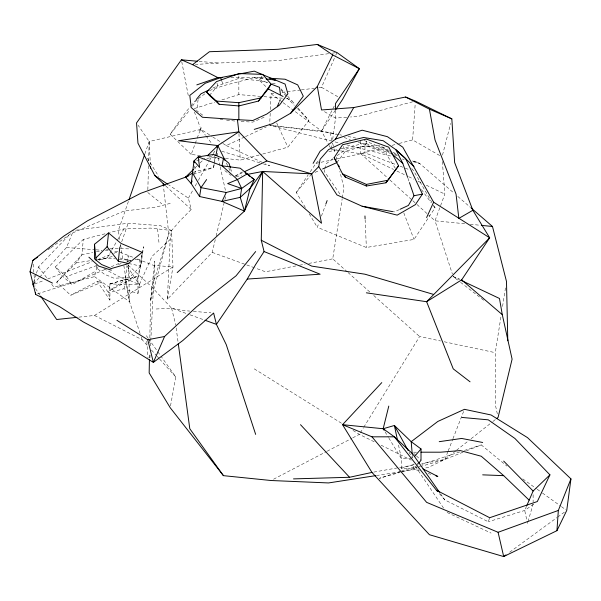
<?xml version="1.0" encoding="UTF-8"?>
<svg xmlns="http://www.w3.org/2000/svg" width="601" height="601" viewBox="0 0 601 601"><rect width="100%" height="100%" fill="white"/><g stroke="black" fill="none" stroke-linecap="round" stroke-linejoin="round"><path stroke-width="0.45" stroke-dasharray="3 2.25" d="M149.454 357.948L149.544 353.275M149.739 342.983L150.558 300.906L151.963 287.15L168.776 233.751L179.992 220.807L191.201 209.486L188.398 198.157L168.52 184.77M147.838 189.713L148.5 165.621M148.627 160.985L149.161 141.528L138.125 125.241M270.21 113.281L269.669 125.346L331.467 141.017M270.375 109.57L271.074 93.794L273.823 93.44M215.286 239.619L212.221 252.367L167.379 299.29L170.181 239.416L171.578 230.521L160.369 225.668L128.141 223.241L75.343 230.273M149.904 358.023L150.137 353.373M150.513 345.928L154.765 261.262L150.558 300.906L168.776 233.751L163.487 186.378M439.647 155.516L412.602 139.905L415.208 103.845M104.972 233.812L83.299 239.423L81.901 254.794L76.289 262.885L56.674 282.297L70.685 295.241L101.516 282.297L108.526 292.815L109.923 300.094L97.309 281.486L70.685 295.241M141.874 255.109L140.754 266.115L137.952 277.444L137.952 293.626L123.934 288.773L108.526 292.815L109.923 283.92L126.736 279.059L139.349 284.724L137.952 293.626M140.101 333.547L129.546 301.717L125.339 279.871L126.999 265.484M127.412 261.893L128.141 255.598L128.306 261.135M198.105 99.511L196.805 110.779L204.513 116.504M213.971 164.787L213.618 167.416L194.348 174.087M214.437 161.278L215.023 156.899L213.618 154.465M331.451 148.687L332.195 143.121M332.691 139.409L335.531 118.059L335.531 110.779M137.952 277.444L142.152 253.983M347.325 271.885L332.729 258.836L342.194 198.736M342.337 197.812L343.937 187.64L339.805 171.405M497.335 413.954L495.277 404.465L495.277 352.682L501.106 315.698M502.556 306.45L505.614 287.038M167.379 299.29L172.983 266.927L171.578 230.521L150.558 228.095L123.934 228.906L109.487 232.64M170.511 405.893L175.785 376.955L161.068 356.325M142.332 253.074L143.556 246.703L140.754 266.115L129.546 277.444L114.13 278.248L104.319 274.206L97.309 268.542L96.551 265.897M214.144 164.682L213.618 167.416L195.4 171.458L193.89 172.329M214.317 163.773L215.549 157.402M324.675 169.64L324.322 171.458L340.609 194.972M324.848 168.731L325.727 164.178L333.427 158.243M216.157 235.983L224.045 203.213M224.917 199.577L225.796 195.934M51.671 284.265L53.872 287.15L94.507 276.633L97.309 265.311L66.486 276.633L55.277 266.927L83.299 239.423M442.501 155.088L450.675 123.4M123.934 288.773L126.736 279.059M528.016 521.623L533.117 503.976M33.694 282.057L36.218 274.048M36.496 273.154L38.456 266.927L70.249 233.894M128.404 201.44L118.329 230.521L119.93 240.693M144.886 153.864L149.161 141.528L201.004 129.388L212.04 136.472M119.862 247.131L121.394 242.706M121.703 241.82L128.141 223.241M194.499 174.057L195.4 171.458L194.589 165.32M439.429 493.684L444.83 499.927L488.275 521.773L489.672 517.724M200.456 155.539L191.201 154.472L196.895 138.966M197.211 138.102L199.427 132.077M433.622 205.437L435.026 207.863L414.006 239.416L366.362 247.507L317.313 227.283L318.898 222.979M321.43 216.082L325.539 204.888M442.381 161.549L444.83 194.108L435.026 220.807L452.373 273.973M447.88 451.689L444.83 459.48L428.017 467.57L424.336 468.134M448.218 450.825L452.613 439.586M452.951 438.722L464.453 409.319M279.262 101.885L280.885 97.835M39.704 277.144L66.486 247.507L73.487 230.521M261.961 75.989L259.865 80.85L266.979 87.693M395.3 168.265L385.977 153.661L388.081 148.808M526.536 506.222L524.711 510.444L527.513 523.388M318.77 87.671L321.52 87.318L335.433 55.923M335.809 55.074L336.936 52.527M334.261 106.001L321.52 131.01L328.77 144.758M188.398 198.157L193.379 189.255M195.19 186.025L197.902 181.164M198.36 180.36L209.223 160.94M209.674 160.129L212.844 154.472M213.295 153.661L215.105 150.423M111.328 250.745L107.121 258.024L99.097 260.015M111.794 249.941L116.932 241.039M117.398 240.227L123.934 228.906M360.337 432.803L363.274 428.032M363.763 427.236L419.611 336.507L440.578 340.985M335.358 110.231L321.52 131.01L270.6 125.444L329.926 132.626L336.139 134.759M305.376 207.518L296.293 192.493L308.17 174.861M310.236 171.796L315.916 163.367L318.553 160.7M192.47 106.122L196.737 99.954M191.201 154.472L170.181 134.241L185.596 112.402L190.337 106.67M336.936 162.555L345.342 151.234L366.362 145.57L385.977 153.661M262.72 154.029L287.887 147.185L308.906 120.493L298.096 108.007M416.162 466.444L414.006 469.186L401.393 468.374L401.393 458.668L398.365 444.319M416.703 465.76L418.319 463.709M170.181 134.241L189.796 109.975M190.93 105.956L195.671 100.232M296.293 192.493L311.709 173.884M209.418 95.409L217.825 85.703L238.845 78.423L259.865 80.85L267.828 82.382M56.674 282.297L81.901 254.794L92.779 252.51M33.476 284.04L39.08 277.835M194.799 168.107L196.775 166.176M200.065 162.954L204.671 158.446M170.181 239.416L151.963 256.409L139.349 284.724L109.923 283.92L109.923 300.094M455.776 450.833L444.83 459.48L421.519 466.211M456.505 450.254L468.179 441.036M471.094 438.73L492.249 422.015M492.978 421.444L496.621 418.559M509.693 552.169L556.984 517.581M557.736 517.033L565.248 511.541M198.202 98.647L205.677 93.253M47.99 249.776L50.259 248.168M51.01 247.635L70.685 233.751L123.934 211.101L156.17 207.052L171.578 203.01M337.101 155.614L346.739 148.808L364.957 146.381L380.373 145.57L390.838 153.12M533.613 504.164L524.711 510.444L488.275 521.773M109.923 283.92L136.547 276.633L125.339 279.871L109.923 290.388L136.547 276.633L139.349 284.724L126.503 265.169M78.821 317.148L94.507 315.465L172.983 266.927L153.368 265.311L137.133 258.933M235.502 175.815L242.293 171.894M55.277 266.927L62.279 275.829L72.09 284.724L95.912 270.968M273.545 479.222L326.351 451.636M327.177 451.208L351.931 438.279M352.757 437.844L359.353 434.395L375.257 442.298M212.777 88.129L217.825 85.703L216.984 83.276M234.916 176.311L242.488 172.675M223.076 143.549L226.231 145.57L244.607 137.013M245.448 136.622L266.333 126.901M399.334 209.629L394.384 211.913L392.543 211.59M315.074 172.374L319.274 170.489M264.064 117.255L252.856 122.108L239.258 121.394M104.476 269.691L79.092 280.675L37.427 293.866M111.245 266.754L119.704 263.095M463.048 452.192L444.83 459.48L421.774 463.574M466.519 450.81L481.266 444.913L506.951 466.098M34.595 284.048L44.189 280.329M47.682 278.969L92.163 261.713M97.4 259.677L113.101 253.584M113.972 253.246L118.329 251.556L112.778 251.12M209.418 90.556L223.429 85.703L254.261 77.612L264.312 78.769M400.612 471.342L379.344 478.313L399.996 472.424M401.498 471.049L416.568 466.113M421.887 464.37L460.884 451.591M464.43 450.434L481.266 444.913M118.329 264.5L122.536 263.148M126.736 261.803L129.26 260.992M401.393 468.374L414.006 464.333L443.636 508.213M194.258 108.578L214.767 102.147M221.897 99.909L238.845 94.597L262.9 96.588M400.89 472.161L417.034 467.503M417.928 467.24L420.617 466.466M225.435 158.424L240.242 160.129L261.818 154.269M412.714 101.794L357.956 116.444L350.481 116.985M340.527 150.881L360.758 153.661L384.895 147.26M392.04 145.359L398.298 143.699M399.192 143.466L412.602 139.905M99.127 259.978L112.725 256.409M328.927 151.617L339.738 149.078M340.639 148.86L364.957 143.143L389.598 152.098M315.916 163.367L333.172 159.671M336.8 158.889L364.957 152.849L396.487 164.809M96.408 251.744L101.847 250.602M106.377 249.655L109.097 249.084M110.006 248.889L112.725 248.318L131.048 248.942M196.745 160.414L202.229 159.355M206.797 158.476L215.023 156.899L221.619 159.941M235.998 176.589L241.512 175.53M135.15 259.647L139.349 258.836L140.754 266.115L129.989 263.786M295.872 265.927L265.469 271.78L254.989 267.963M299.561 265.221L305.09 264.155M308.771 263.448L332.729 258.836M373.807 472.093L414.397 464.881M76.289 262.885L89.895 260.744M98.053 259.459L107.121 258.024L115.369 258.866M376.429 475.541L401.303 471.695M402.227 471.552L418.807 468.99M328.657 53.669L278.083 60.618L217.825 63.045L195.4 64.487M332.338 53.166L336.012 52.655M282.079 92.381L300.425 90.022M301.341 89.91L314.18 88.264M346.739 117.255L335.531 118.059L323.856 111.32M156.17 308.997L171.578 308.185L184.191 310.612L189.713 311.07M230.904 77.612L263.599 77.852M413.541 452.192L417.274 452.192M411.67 458.668L401.393 458.668L388.93 438.189M66.486 247.507L95.183 249.753M96.107 249.821L101.667 250.256M105.37 250.542L108.15 250.76M263.831 96.663L282.335 98.188M286.038 98.496L287.887 98.647L294.257 105.265M193.387 311.371L210.861 312.813M199.141 61.392L217.825 63.045M464.678 223.73L435.026 220.807L428.776 215.158M470.237 224.278L480.432 225.285M119.036 259.241L130.943 260.458L120.012 258.024M220.214 119.486L222.933 119.772M226.562 120.155L236.539 121.199M208.78 156.5L217.111 157.462M331.331 149.611L339.603 150.753M259.865 77.612L264.395 78.325M272.253 83.231L276.678 84.08M97.309 281.486L101.516 282.297M338.859 134.579L321.52 131.01L294.415 111.012M339.768 134.767L341.593 135.142M347.979 136.465L356.19 138.155M444.229 341.766L495.277 352.682M335.103 141.934L338.731 142.858M346.912 144.931L392.348 156.455M402.347 158.987L404.165 159.453M413.248 161.759L419.611 163.367L454.273 193.387M221.746 151.234L259.91 162.833M263.456 163.908L269.669 165.793L265.492 163.855M419.295 470.801L414.006 469.186L413.308 463.927M428.122 473.498L430.767 474.309M344.133 137.494L350.353 139.627M358.339 142.369L390.304 153.323M394.744 154.848L397.411 155.757M412.504 160.933L419.611 163.367L412.684 160.512M128.036 265.049L151.963 287.15L171.578 308.185L189.165 314.533M190.044 314.849L204.115 319.927M393.993 153.698L396.637 154.66M212.221 252.367L254.118 267.64M399.996 166.139L404.368 167.807M405.247 168.137L409.627 169.798M254.261 77.612L268.549 83.111M457.631 280.036L453.244 276.633L459.968 279.225M120.042 252.225L133.715 257.596M364.221 140.521L391.912 151.948M392.776 152.301L396.239 153.728M226.231 145.57L262.156 162.293M447.084 512.458L491.077 533.095M453.244 276.633L459.126 279.412M360.758 140.919L360.758 153.661L393.55 169.437M396.908 171.052L405.314 175.101M408.68 176.717L413.728 179.143M417.928 181.164L421.293 182.787M426.334 185.213L444.83 194.108M381.117 445.206L411.242 460.171M417.102 463.086L418.777 463.912M287.165 98.564L292.094 101.073L295.099 104.536M94.507 315.465L142.152 339.738L147.756 345.943M103.905 268.737L125.339 279.871M321.52 87.318L338.498 97.122M254.261 368.864L341.841 423.472M352.982 430.429L359.353 434.395M212.829 136.975L222.287 143.046M522.78 478.907L536.423 488.696M537.181 489.237L541.726 492.504M542.485 493.045L560.68 506.095M561.439 506.635L565.984 509.903M94.507 276.633L129.546 301.717L128.419 264.823M271.074 93.794L282.365 102.125M283.124 102.681L293.664 110.456M224.827 170.646L231.137 175.5M460.561 282.312L485.45 301.604M147.756 192.493L161.774 203.822M457.812 196.452L470.545 207.48M348.024 272.508L370.261 292.386M373.739 295.497L419.611 336.507M360.758 153.661L389.215 179.391M389.906 180.015L412.121 200.103M412.812 200.726L416.283 203.867M416.981 204.49L428.085 214.534M165.906 186.122L191.201 209.486M413.894 453.439L415.839 455.31M416.485 455.926L421.008 460.283M297.442 108.578L308.906 120.493M280.998 88.843L287.158 95.634M287.774 96.318L292.094 101.073M151.497 350.075L156.478 355.589M157.101 356.28L158.972 358.346M159.596 359.037L175.785 376.955M411.76 168.543L414.006 171.458L431.751 202.199M281.163 89.91L287.887 98.647M201.56 130.109L205.414 135.165M205.963 135.894L212.018 143.834M38.456 266.927L47.817 279.21M421.466 189.593L431.225 202.747M433.396 205.67L435.026 207.863M146.359 335.696L147.989 337.987M148.537 338.754L157.259 350.976M157.8 351.743L160.527 355.559M440.533 493.782L444.83 499.927M66.486 276.633L72.09 284.724M35.497 288.593L40.267 295.549M147.35 158.213L158.724 176.454M385.091 431.886L388.449 437.4M309.192 213.843L317.313 227.283M409.048 452.192L412.158 457.857M329.198 145.57L330.903 148.808M226.344 163.006L228.372 167.161M228.778 167.987L230.401 171.308M276.678 122.92L287.887 147.185M343.239 146.381L345.342 151.234M403.782 212.859L414.006 239.416M194.371 111.929L200.013 126.773M407.944 178.234L409.161 181.735M221.746 80.85L223.429 85.703M141.273 337.086L142.152 339.738M230.611 168.528L231.926 172.825M329.926 132.626L332.451 142.55M332.684 143.451L333.833 147.959M334.066 148.86L335.208 153.368M336.132 156.974L336.815 159.686M171.578 308.185L175.785 325.179M217.224 153.247L218.02 156.884M218.223 157.793L220.026 165.959M220.229 166.868L225.428 190.479M181.742 61.633L188.398 96.22M120.658 245.313L123.137 261.029M123.866 265.657L129.546 301.717M176.161 327.951L178.039 341.819M97.077 266.791L97.309 268.542M157.567 228.898L158.972 242.654M128.329 265.522L129.546 277.444M412.309 455.092L412.602 458.668M33.153 264.124L33.987 274.229M34.062 275.145L34.971 286.166M146.779 341.278L148.041 358.023M149.161 141.528L150.37 164.539M238.935 133.64L240.242 160.129M365.123 219.665L366.362 247.507M533.117 494.728L533.117 502.12M366.362 140.942L366.362 145.57L364.957 143.143L364.957 152.849M238.845 75.989L238.845 78.423M238.845 81.653L238.845 94.597"/><path stroke-width="0.9" d="M381.778 382.619L342.54 424.689L383.175 428.731L394.384 425.493L411.204 441.675L421.008 448.962L421.008 460.283L418.852 463.025M149.416 359.819L149.161 372.913L170.181 407.696L223.429 475.654L271.074 480.515L328.529 482.941L375.505 475.676M255.658 434.395L226.231 344.591L216.42 324.367L247.251 279.059L255.658 264.5L264.064 251.556L261.262 240.227L262.667 171.458L311.709 173.884L318.718 166.605L320.115 159.325L328.529 149.611L343.937 142.332L363.56 137.479L383.175 140.717L395.789 149.611L405.6 158.514L422.413 194.108L415.404 204.625L397.186 215.143L362.155 206.248L336.936 194.919L318.718 166.605M439.459 492.242L412.602 453.815L394.384 436.822L371.966 436.822L342.54 424.689L371.966 472.424L429.422 534.717L503.691 556.564L556.939 530.668L558.337 510.444L570.95 478.892L527.513 437.633L491.077 414.975L464.453 409.319L437.828 421.451L411.204 441.675L412.233 454.198M96.258 260.654L95.912 258.024L107.121 246.695L108.526 232.948L121.132 243.465L142.152 252.36L128.141 263.689L111.328 268.542L101.516 264.5L94.507 258.836L94.507 244.269L108.526 232.948M129.095 263.591L118.329 261.262L119.734 247.507M237.44 119.682L252.856 120.485L266.867 114.017L279.48 105.115L287.887 93.794L285.084 84.08L254.261 71.136L220.627 77.612L205.211 83.276L189.796 95.409L191.201 107.541L202.409 117.255L237.44 119.682L238.845 131.814L266.867 160.94L311.709 173.884L321.52 223.234L262.667 171.458L244.449 211.101L222.024 201.395L199.607 196.535L191.201 183.59L194.003 160.94L198.202 156.899L213.618 154.465L223.429 158.514L229.034 163.367L230.348 167.664M570.95 478.892L566.743 510.444L556.939 530.668M199.607 196.535L201.004 187.64L206.616 179.549M194.236 162.691L194.003 160.94L199.607 167.416L198.202 156.899L222.024 165.793L237.44 179.549L241.647 188.451L240.242 197.346L244.449 211.101L177.182 272.584M215.894 155.584L217.825 145.57L238.845 131.814L178.587 140.717L217.825 145.57L225.127 160.512M223.429 158.514L222.024 165.793L240.242 168.22L254.261 179.549L250.054 188.451L244.449 211.101M204.994 320.243L216.42 324.367L213.618 313.038L182.794 340.549L153.368 362.388L118.329 340.549L83.299 321.941L59.476 306.57L35.654 294.43L30.05 271.78L32.852 260.451L63.683 236.178L87.506 220.807L140.754 193.304L188.218 176.213M384.137 430.308L383.175 428.731L388.779 406.081M33.416 282.943L32.852 284.724L33.911 286.271M129.012 199.682L144.578 154.742M192.102 180.991L191.201 183.59L185.596 177.122L193.484 169.392M199.742 131.213L201.004 127.773M325.862 204.024L327.124 200.584M277.324 106.738L278.939 102.688M255.658 251.556L236.043 275.821L196.805 306.57L164.576 336.5L153.368 362.388L147.756 339.738L116.932 320.318M526.904 505.381L533.117 491.032L549.93 474.85L514.899 438.445L488.275 419.836L461.651 417.41M426.62 217.57L433.622 202.199L402.798 147.185L387.382 136.667L362.155 130.199L335.531 139.094L320.115 151.234L313.113 163.367M251.271 177.393L254.261 179.549L241.647 188.451L226.231 192.493L222.024 201.395L240.242 197.346L250.054 188.451L262.667 171.458L247.034 174.463M549.93 474.85L537.317 501.542L489.672 517.724L436.424 490.221L394.384 436.822L383.175 428.731M254.261 129.388L272.471 123.723L290.689 113.206L317.313 86.506L332.729 54.954L317.313 44.436L278.083 49.297L209.418 51.724L192.598 64.668L181.389 59.815L136.547 122.92L137.952 143.143L154.765 175.507L165.222 185.491M216.916 147.185L217.825 145.57L207.3 155.869M258.46 101.073L268.271 88.933L271.074 84.08L262.667 74.374L238.845 73.562L216.42 81.653L206.616 92.171L209.418 95.409L219.222 104.311L238.845 105.926L258.46 101.073L271.074 84.08L279.48 87.318L280.412 94.327M335.531 139.094L353.749 107.541L405.6 97.024L415.404 101.073L451.839 118.87L454.641 162.555L472.859 210.29L489.672 237.801L461.651 279.871L426.62 301.71L366.362 292.815M385.977 182.787L398.591 165.793L388.779 147.185L366.362 139.094L342.54 144.758L334.133 157.702L342.54 173.884L345.342 177.122L366.362 186.017L385.977 182.787L398.591 165.793M409.461 182.606L414.006 195.731L408.402 205.437L400.153 209.246M335.876 109.457L342.54 99.458L359.353 68.709L336.936 52.527L317.313 44.436M290.689 113.206L303.302 96.22L297.698 84.891L285.084 79.227L269.203 78.213M196.264 99.518L201.004 93.794L208.577 90.15M414.405 456.587L421.008 448.962M433.622 202.199L489.672 237.801L426.62 301.71L453.244 368.864L470.057 381.808M496.621 418.559L498.086 417.41L512.097 359.158L502.286 314.661L499.484 298.479L461.651 280.607M505.937 554.911L503.691 556.564L498.086 532.291L426.62 502.353L371.966 436.822M32.852 260.451L37.39 257.251M185.596 177.122L193.139 172.765M247.251 173.884L237.44 179.549L227.636 183.59L241.647 188.451M472.859 210.29L458.848 218.381L456.046 194.108L435.026 139.905L429.422 109.164L405.6 97.024M244.171 171.863L266.867 160.94M322.639 168.979L336.936 162.555L334.133 157.702M498.086 532.291L558.337 510.444M196.805 84.891L217.825 77.612L222.498 77.612M206.616 92.171L216.42 101.073L238.845 102.688L261.262 97.835M293.491 478.892L349.549 477.277L371.966 472.424M342.54 173.884L366.362 184.402L387.382 180.36M414.006 195.731L422.413 194.108M147.756 339.738L164.576 336.5M439.226 441.675L461.651 438.445L482.671 442.486M76.973 317.343L56.674 319.514L40.793 296.323M353.749 107.541L321.52 109.968L317.313 86.506M247.251 279.059L320.115 274.206L264.064 251.556M421.008 452.192L440.631 452.192L460.246 450.577L481.266 456.242L503.691 475.654L529.105 500.115M482.671 474.85L503.691 475.654M181.389 59.815L197.271 61.219M481.356 225.375L492.474 226.472L506.493 281.486L507.792 340.775M266.138 78.979L275.273 80.038L273.463 79.753M362.155 206.248L392.543 211.59M226.231 192.493L201.004 187.64L192.598 173.073M433.622 294.43L364.957 274.206L311.709 266.115L261.262 240.227M436.063 475.924L437.828 476.465L423.044 468.93M111.328 270.157L98.714 266.115L88.903 257.213M429.422 109.164L451.839 118.87M30.05 271.78L52.467 283.101M268.271 88.933L283.056 96.468M192.598 64.668L217.825 77.612M332.729 54.954L359.353 68.709L335.531 103.5L335.531 108.961M154.765 175.507L167.762 184.259M245.291 173.073L246.786 174.155M248.281 175.237L249.776 176.311M461.651 279.871L502.286 314.661M471.252 208.096L492.474 226.472M391.582 153.661L402.798 163.367L407.643 177.363M414.006 166.605L395.789 149.611L402.798 163.367M503.691 461.095L533.117 491.032M300.5 424.689L349.549 477.277M216.42 101.073L219.222 104.311M436.424 490.221L437.626 491.603M107.121 246.695L118.329 261.262M223.429 475.654L189.796 428.731L178.287 343.667M338.333 164.982L339.272 166.605M344.411 175.5L345.342 177.122M408.162 450.577L394.384 425.493L397.419 439.842M220.627 77.612L221.469 80.038M163.171 183.598L163.382 185.454M94.507 244.269L95.912 258.024M35.504 292.597L35.654 294.43M150.468 166.379L150.558 168.22M364.957 215.954L365.085 218.741M366.362 184.402L366.362 186.017M238.845 102.688L238.845 119.794"/></g></svg>
